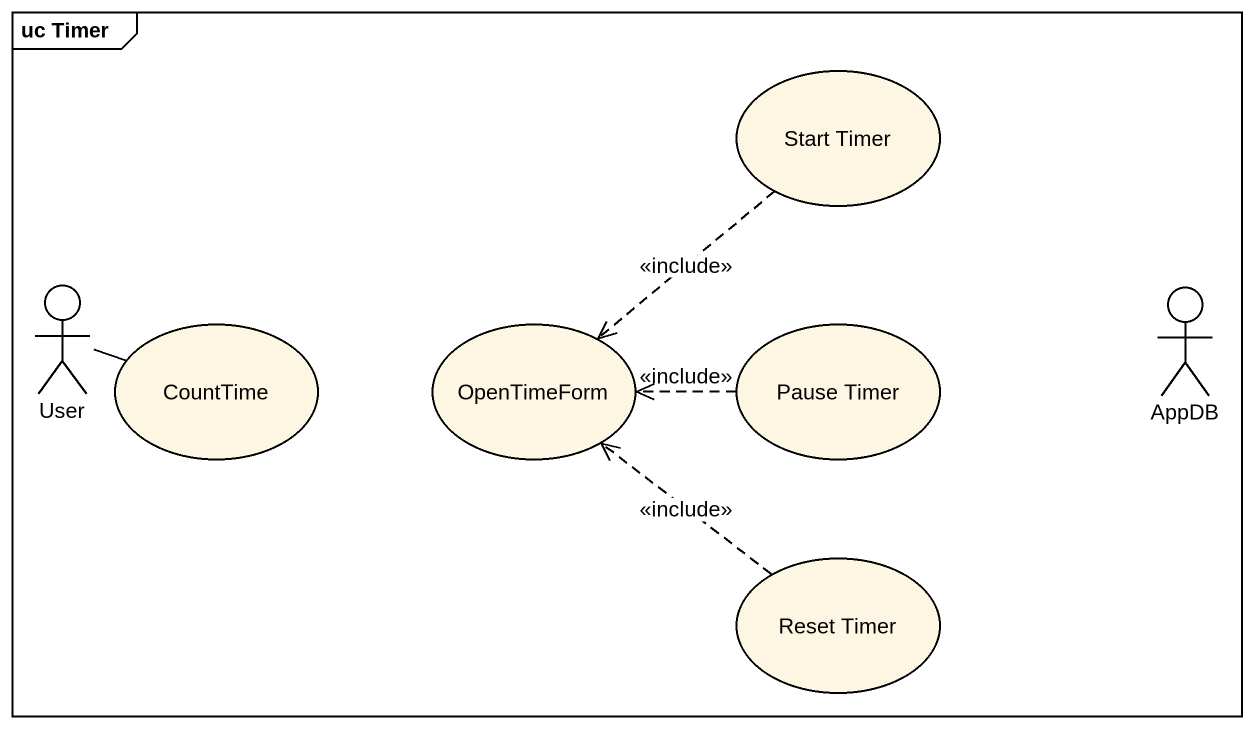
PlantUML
@startuml
mainframe uc Timer
usecase "Start Timer" as Start_Timer
actor User
actor AppDB
usecase CountTime
usecase OpenTimeForm
usecase "Pause Timer" as Pause_Timer
usecase "Reset Timer" as Reset_Timer
Start_Timer ..> OpenTimeForm : <<include>>
User -right- CountTime
Pause_Timer .left.> OpenTimeForm : <<include>>
Reset_Timer .up.> OpenTimeForm : <<include>>
@enduml
